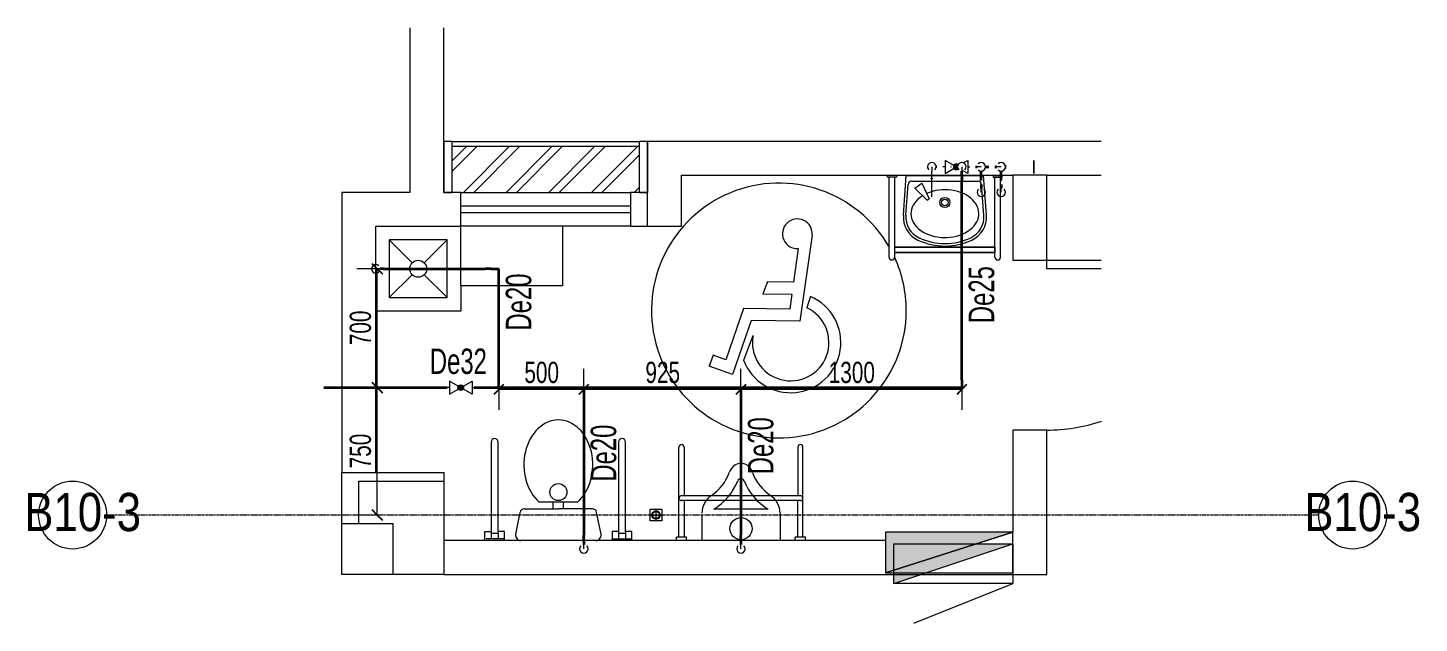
# Model space of a CAD drawing. Header units: millimetres. Extents: x 160489 to 365751, y -78341 to 15608.
# Drawn here: x 190788 to 198979, y -9337 to -5831 of the extents above; entities that cross this region are included whole.
import ezdxf

# ---------------------------------------------------------------- set-up
doc = ezdxf.new("R2010")
doc.units = ezdxf.units.MM
doc.linetypes.add('Hidden', pattern=[7.14375, 4.7625, -2.38125])
doc.linetypes.add('轴网线', pattern=[22.24, 12.7, -3.18, 3.18, -3.18])
for name, color, linetype, lineweight in [('A-____-____-DIMS', 7, 'Continuous', 5), ('A-____-____-DIMS-50', 7, 'Continuous', 5), ('A-DETL-GENF-OTLN', 7, 'Continuous', 5), ('A-GENM-____-OTLN', 7, 'Continuous', 5), ('A-GLAZ-CWMG-MCUT', 7, 'Continuous', 13), ('A-GLAZ-CWMG-OTLN', 7, 'Continuous', 5), ('A-WALL-____-MCUT', 7, 'Continuous', 13), ('E-FIRE-____-OTLN', 7, 'Continuous', 5), ('P-PIPE-____-IDEN', 7, 'Continuous', 5), ('P-PIPE-____-OTLN', 7, 'Continuous', 35), ('P-SANR-FIXT-OTLN', 7, 'Continuous', 5), ('Q-SPCQ-____-OTLN', 7, 'Continuous', 5), ('S-COLS-____-OTLN', 7, 'Continuous', 5), ('S-GRID-____-IDEN', 7, 'Continuous', 5), ('S-GRID-____-OTLN', 7, 'Continuous', 5)]:
    doc.layers.add(name, color=color, linetype=linetype, lineweight=lineweight)
doc.layers.add('A-DOOR-____-MCUT', color=7, linetype='Continuous', lineweight=13, true_color=0x00007f)
doc.layers.add('A-GLAZ-____-OTLN', color=7, linetype='Continuous', lineweight=13, true_color=0x00007f)
doc.styles.add('Arial', font='arial.ttf', dxfattribs={"width": 0.7, "height": 125})
doc.styles.add('TJ_FangSong', font='', dxfattribs={"width": 0.7, "height": 150})
doc.styles.add('TJ_FangSong_Narrow', font='', dxfattribs={"height": 225})
doc.styles.get('TJ_FangSong').set_extended_font_data('TJ_FangSong')
doc.styles.get('TJ_FangSong_Narrow').set_extended_font_data('TJ_FangSong_Narrow')
doc.dimstyles.new('对角线-1_2_250_近', dxfattribs={"dimscale": 304.8, "dimtxt": 127.532425, "dimasz": 0.19685, "dimexe": 0.393701, "dimexo": 0.164042, "dimgap": 0, "dimtad": 1, "dimdec": 0, "dimzin": 0, "dimdsep": 46, "dimtxsty": 'Arial', "dimblk1": 'OBLIQUE', "dimblk2": 'OBLIQUE', "dimsah": 1, "dimcen": 0.09, "dimazin": 0, "dimtfac": 1, "dimtdec": 4, "dimtix": 1, "dimtmove": 0, "dimatfit": 3, "dimfxl": 1, "dimtvp": 1, "dimtolj": 1, "dimtzin": 0, "dimarcsym": 2})

# ---------------------------------------------------------------- blocks, each defined once
blk = doc.blocks.new('TJ无障碍-标志 - 1500-874011-卫生间WC2 给水平面图')
at = {"layer": 'A-GENM-____-OTLN', "color": 211, "true_color": 0xff51ff}
for p, q in [((119.5, 347.7), (47.3, -158.8)), ((37.3, 268.7), (9.8, 70.2)), ((-144.1, 72.1), (-170.7, 2.1)), ((-170.7, 2.1), (0, 0)), ((9.8, 70.2), (-144.1, 72.1)), ((0, 0), (-12.8, -87.7)), ((96.2, -53.8), (87.4, -80.6)), ((109.3, -13.4), (96.2, -53.8)), ((-285.3, -84.4), (-389.9, -385.8)), ((-239.3, -155.3), (-349.5, -472.7)), ((-12.8, -87.7), (-285.3, -84.4)), ((47.3, -158.8), (-239.3, -155.3)), ((-258.2, -320.3), (-228.4, -243)), ((-284.1, -387.5), (-258.2, -320.3)), ((-463.8, -358.9), (-487, -422.8)), ((-389.9, -385.8), (-463.8, -358.9)), ((-349.5, -472.7), (-487, -422.8))]:
    blk.add_line(p, q, dxfattribs=at)
for centre, radius, start, end in [((-76.9, -96), 750, 29.83547, 360), ((32, 356.2), 87.6, 354.22611, 273.45716), ((-76.9, -96), 750, 360, 24.59093), ((-7.3, -284.7), 295.3, 200.38031, 66.73279), ((-7.3, -284.7), 225, 169.32254, 65.09989)]:
    blk.add_arc(centre, radius, start, end, dxfattribs=at)
blk = doc.blocks.new('无障碍放物台 2D-3D - 无障碍放物台 2D-3D-1356333-卫生间WC2 给水平面图')
at = {"layer": 'P-SANR-FIXT-OTLN', "color": 251, "true_color": 0x515151}
for p, q in [((0, -350), (0, 0)), ((600, 0), (600, -350)), ((600, -350), (0, -350))]:
    blk.add_line(p, q, dxfattribs=at)
blk = doc.blocks.new('TJ单扇平开门 - M1023-2001523-卫生间WC2 给水平面图')
at = {"layer": 'A-DOOR-____-MCUT', "color": 175, "lineweight": 5, "true_color": 0x5151a7}
for p, q in [((450, -100), (500, -100)), ((450, -421.2), (450, -100)), ((500, -100), (500, -421.2))]:
    blk.add_line(p, q, dxfattribs=at)
at = {"layer": 'A-DOOR-____-MCUT', "color": 173, "lineweight": 5, "true_color": 0x5151be}
blk.add_arc((500, -100), 1000, 180, 198.76295, dxfattribs=at)
blk = doc.blocks.new('无障碍洗脸盆 2D-3D - 无障碍洗脸盆 2D-3D-1619882-卫生间WC2 给水平面图')
at = {"layer": 'A-DETL-GENF-OTLN', "color": 251, "true_color": 0x515151}
for p, q in [((-338, -10), (-338, 0)), ((-285, 0), (-338, 0)), ((-285, 0), (-285, -10)), ((-226.8, 0), (227.8, 0)), ((245, -234), (227.8, 0)), ((285, 0), (285, -10)), ((285, 0), (338, 0)), ((338, -10), (338, 0)), ((-285, -10), (-338, -10)), ((-328, -481.5), (-328, -10)), ((-295, -481.5), (-295, -10)), ((-244, -234), (-226.8, 0)), ((-229.1, -235.1), (-215.7, -53.5)), ((-195.8, -35), (196.7, -35)), ((-176.1, -75.2), (-135.1, -46.5)), ((-176.1, -75.2), (-104.3, -147)), ((-135.1, -46.5), (-92.2, -138.5)), ((230, -235.1), (216.7, -53.5)), ((285, -10), (338, -10)), ((295, -481.5), (295, -10)), ((328, -481.5), (328, -10)), ((-104.3, -147), (-92.2, -138.5)), ((295, -422), (-295, -422)), ((-295, -422), (295, -422)), ((-295, -455), (-295, -422)), ((-295, -455), (295, -455)), ((295, -455), (-295, -455)), ((295, -422), (295, -455))]:
    blk.add_line(p, q, dxfattribs=at)
for radius in [30, 20]:
    blk.add_circle((0, -160), radius, dxfattribs=at)
for centre, radius, start, end in [((-195.8, -55), 20, 90, 175.79053), ((196.7, -55), 20, 4.20947, 90), ((-94.4, -245), 150, 175.79053, 244.83077), ((-94.4, -245), 135, 175.79053, 244.83077), ((95.4, -245), 135, 295.16923, 4.20947), ((95.4, -245), 150, 295.16923, 4.20947), ((0.5, -43), 373.2, 244.83077, 295.16923), ((0.5, -43), 358.2, 244.83077, 295.16923), ((-311.5, -481.5), 16.5, 180, 0), ((311.5, -481.5), 16.5, 180, 360)]:
    blk.add_arc(centre, radius, start, end, dxfattribs=at)
blk.add_ellipse((0.5, -225.6), major_axis=(200, 0), ratio=0.703058, start_param=2.29054, end_param=8.420753, dxfattribs=at)
blk = doc.blocks.new('挂墙式小便器安全抓杆 - 标准-1341416-卫生间WC2 给水平面图')
at = {"layer": 'Q-SPCQ-____-OTLN', "color": 251, "true_color": 0x515151}
for p, q in [((-380, 0), (-380, -20)), ((-320, 0), (-320, -20)), ((320, 0), (320, -20)), ((380, 0), (380, -20)), ((-380, -20), (-320, -20)), ((-365, -20), (-365, -550)), ((-335, -20), (-335, -235)), ((320, -20), (380, -20)), ((335, -235), (335, -20)), ((365, -20), (365, -550)), ((-350, -235), (350, -235)), ((350, -265), (-350, -265)), ((-335, -550), (-335, -265)), ((335, -550), (335, -265))]:
    blk.add_line(p, q, dxfattribs=at)
for centre, start, end in [((-350, -250), 90, 270), ((350, -250), 270, 90), ((-350, -550), 180, 0), ((350, -550), 180, 0)]:
    blk.add_arc(centre, 15, start, end, dxfattribs=at)
blk = doc.blocks.new('无障碍座便器配抓杆 1 - 标准-1342777-卫生间WC2 给水平面图')
at = {"layer": 'Q-SPCQ-____-OTLN', "color": 251, "true_color": 0x515151}
for p, q in [((-432.5, 0), (-432.5, -54)), ((317.5, 0), (317.5, -54)), ((432.5, 0), (432.5, -54)), ((-317.5, -10), (-432.5, -10)), ((-432.5, -54), (-395, -54)), ((-395, -54), (-395, -10)), ((-355, -44), (-395, -44)), ((-395, -54), (-395, -580)), ((-355, -54), (-355, -10)), ((-355, -580), (-355, -54)), ((-355, -54), (-317.5, -54)), ((-317.5, -54), (-317.5, 0)), ((317.5, -10), (425, -10)), ((317.5, -54), (355, -54)), ((355, -54), (355, -10)), ((395, -44), (355, -44)), ((355, -54), (355, -580)), ((395, -54), (395, -10)), ((395, -580), (395, -54)), ((432.5, -54), (395, -54))]:
    blk.add_line(p, q, dxfattribs=at)
for centre in [(-375, -580), (375, -580)]:
    blk.add_arc(centre, 20, 180, 360, dxfattribs=at)
blk = doc.blocks.new('地漏 2D - 地漏 2D-1345155-卫生间WC2 给水平面图')
at = {"layer": 'Q-SPCQ-____-OTLN', "color": 251, "true_color": 0x515151}
for p, q in [((-35, -35), (-35, 35)), ((-35, 35), (35, 35)), ((-35, 0), (35, 0)), ((0, 35), (0, -35)), ((35, 35), (35, -35)), ((35, -35), (-35, -35))]:
    blk.add_line(p, q, dxfattribs=at)
for radius in [25, 20]:
    blk.add_circle((0, 0), radius, dxfattribs=at)
blk = doc.blocks.new('TJ坐便器-冲洗水箱 - 标准-853893-卫生间WC2 给水平面图')
at = {"layer": 'A-DETL-GENF-OTLN', "color": 251, "true_color": 0x515151}
for p, q in [((-251.1, -56.8), (-225, -185.9)), ((251.1, -56.8), (225, -185.9)), ((-200.5, -206), (0, -206)), ((-30, -206), (-30, -246)), ((200.5, -206), (0, -206)), ((30, -206), (30, -246)), ((-112.2, -246), (112.2, -246))]:
    blk.add_line(p, q, dxfattribs=at)
blk.add_circle((0, -305), 50, dxfattribs=at)
for centre, radius, start, end in [((-221, -50.7), 30.7, 90, 191.41939), ((221, -50.7), 30.7, 348.58061, 90), ((-200.5, -181), 25, 191.41939, 270), ((200.5, -181), 25, 270, 348.58061)]:
    blk.add_arc(centre, radius, start, end, dxfattribs=at)
blk.add_ellipse((0, -466), major_axis=(0, 264), ratio=0.768939, start_param=0.585686, end_param=5.6975, dxfattribs=at)
blk = doc.blocks.new('TJ小便器-壁挂式 - 标准-869850-卫生间WC2 给水平面图')
at = {"layer": 'A-DETL-GENF-OTLN', "color": 251, "true_color": 0x515151}
for p, q in [((178710, -8665), (178390, -8665)), ((178320, -8696.8), (178320, -8850)), ((178780, -8688.8), (178780, -8850)), ((178780, -8850), (178320, -8850))]:
    blk.add_line(p, q, dxfattribs=at)
blk.add_circle((178550, -8780), 65, dxfattribs=at)
for centre, radius, start, end in [((178566.3, -8480), 90, 126.06567, 160.50602), ((178550, -8457.6), 62.3, 53.93433, 126.06567), ((178533.7, -8480), 90, 19.49398, 53.93433), ((178228.6, -8360.4), 268.3, 303.3897, 340.50602), ((178216.2, -8374.5), 338.5, 300.89349, 338.60828), ((178550, -8505.3), 20, 21.39172, 158.60828), ((178883.8, -8374.5), 338.5, 201.39172, 239.10651), ((178871.5, -8360.4), 268.3, 199.49398, 236.6103), ((178445, -8688.8), 125, 123.3897, 180), ((178655, -8688.8), 125, 360, 56.6103)]:
    blk.add_arc(centre, radius, start, end, dxfattribs=at)
blk = doc.blocks.new('拖布池2 2D - 拖布池2 2D-1619404-卫生间WC2 给水平面图')
at = {"layer": 'P-SANR-FIXT-OTLN', "color": 251, "true_color": 0x515151}
for p, q in [((-170, 170), (-35.4, 35.4)), ((-170, 170), (-170, -170)), ((170, 170), (-170, 170)), ((170, 170), (35.4, 35.4)), ((170, -170), (170, 170)), ((-35.4, -35.4), (-170, -170)), ((35.4, -35.4), (170, -170)), ((250, -100), (250, -250)), ((-170, -170), (170, -170)), ((250, -250), (-250, -250))]:
    blk.add_line(p, q, dxfattribs=at)
blk.add_circle((0, 0), 50, dxfattribs=at)
blk = doc.blocks.new('消火栓明装 - 消火栓明装-1641868-卫生间WC2 给水平面图')
at = {"layer": 'A-DETL-GENF-OTLN', "true_color": 0x888888}
blk.add_hatch(color=252, dxfattribs=at).paths.add_polyline_path([(-375, -240), (-325, -224), (-325, -70), (156.25, -70), (375, 0), (-375, 0)], flags=0)
at = {"layer": 'A-DETL-GENF-OTLN', "color": 251, "true_color": 0x515151}
for p, q in [((375, 0), (-375, -240)), ((-375, -240), (375, 0)), ((375, 0), (-375, 0)), ((-375, 0), (-375, -240)), ((375, -240), (375, 0)), ((-375, -240), (375, -240))]:
    blk.add_line(p, q, dxfattribs=at)
blk = doc.blocks.new('矩形竖梃 - 50_300mm 长方形-1955036-卫生间WC2 给水平面图')
at = {"layer": 'A-GLAZ-CWMG-OTLN', "true_color": 0x8b8b8b}
h = blk.add_hatch(dxfattribs=at)
h.set_pattern_fill('FP_2', color=252, style=0, pattern_type=2)
h.set_pattern_definition([(45, (0, 0), (-125.72359, 125.72359), []), (45, (0, 190.5), (-125.72359, 125.72359), [])])
h.paths.add_polyline_path([(177900, -6800), (177950, -6800), (177950, -6530), (176850, -6530), (176850, -6800), (177238.8, -6800)], flags=0)
blk = doc.blocks.new('矩形竖梃 - 50_300mm 长方形-V34-卫生间WC2 给水平面图')
at = {"layer": 'A-GLAZ-CWMG-MCUT', "color": 251, "lineweight": 5, "true_color": 0x515151}
for p, q in [((-50, 0), (0, 0)), ((-50, -300), (-50, 0)), ((0, 0), (0, -300)), ((0, -300), (-50, -300))]:
    blk.add_line(p, q, dxfattribs=at)
blk = doc.blocks.new('矩形竖梃 - 50_300mm 长方形-V35-卫生间WC2 给水平面图')
at = {"layer": 'A-GLAZ-CWMG-MCUT', "color": 251, "lineweight": 5, "true_color": 0x515151}
for p, q in [((0, 0), (-50, 0)), ((-50, 0), (-50, -300)), ((0, -300), (0, 0)), ((-50, -300), (0, -300))]:
    blk.add_line(p, q, dxfattribs=at)
blk = doc.blocks.new('矩形竖梃 - 30mm 正方形-1917557-卫生间WC2 给水平面图')
at = {"layer": 'A-GLAZ-CWMG-OTLN', "color": 251, "true_color": 0x515151}
for p, q in [((176850, -6500), (177950, -6500)), ((177950, -6530), (176850, -6530))]:
    blk.add_line(p, q, dxfattribs=at)
blk = doc.blocks.new('左右推拉窗 - C1015-1399711-卫生间WC2 给水平面图')
at = {"layer": 'A-GLAZ-____-OTLN', "color": 251, "lineweight": 5, "true_color": 0x515151}
for p, q in [((-490.5, -166.9), (-490.5, 33.1)), ((-490.5, 33.1), (509.5, 33.1)), ((509.5, 33.1), (509.5, -166.9)), ((-490.5, -46.9), (509.5, -46.9)), ((509.5, -86.9), (-490.5, -86.9)), ((509.5, -166.9), (-490.5, -166.9))]:
    blk.add_line(p, q, dxfattribs=at)
blk = doc.blocks.new('轴网 - R4_0-512320-卫生间WC2 给水平面图')
at = {"layer": 'S-GRID-____-IDEN', "color": 251, "true_color": 0x515151}
blk.add_circle((0, 0), 4, dxfattribs=at)
blk = doc.blocks.new('YXQH_AR_B9-20_rvt-3-卫生间WC2 给水平面图')
at = {"layer": 'A-WALL-____-MCUT', "color": 251, "lineweight": 5, "true_color": 0x515151}
for p, q in [((176600, -5831.4), (176600, -6800)), ((176800, -6800), (176800, -5831.4)), ((178200, -6499.9), (178000, -6499.9)), ((178000, -6499.9), (178000, -6800)), ((180671.2, -6499.9), (178200, -6499.9)), ((178200, -7000), (178200, -6699.9)), ((178200, -6699.9), (180150, -6699.9)), ((180150, -6699.9), (180150, -7200)), ((180350, -6699.9), (180150, -6699.9)), ((180350, -7200), (180350, -6699.9)), ((180350, -6699.9), (180671.2, -6699.9)), ((176600, -6800), (176200, -6800)), ((176200, -6800), (176200, -7000)), ((176900, -6800), (176800, -6800)), ((178000, -6800), (177900, -6800)), ((178000, -7000), (178000, -6800)), ((176200, -7000), (176200, -8450)), ((176400, -7000), (176800, -7000)), ((176400, -8450), (176400, -7000)), ((176800, -7000), (176900, -7000)), ((177900, -7000), (178000, -7000)), ((178000, -7000), (178200, -7000)), ((180150, -7200), (180350, -7200)), ((180150, -8200), (180150, -8800)), ((180350, -8200), (180150, -8200)), ((180350, -8850), (180350, -8200)), ((179400, -8850), (176800, -8850)), ((180350, -9050), (180350, -8850)), ((176800, -9050), (180350, -9050))]:
    blk.add_line(p, q, dxfattribs=at)
at = {"layer": 'S-GRID-____-OTLN', "color": 173, "linetype": '轴网线', "true_color": 0x5151ff}
blk.add_line((181951.1, -8700), (174815.7, -8700), dxfattribs=at)
at = {"color": 251, "lineweight": 5, "true_color": 0x515151, "extrusion": (0, 0, -1)}
blk.add_blockref('矩形竖梃 - 50_300mm 长方形-V34-卫生间WC2 给水平面图', (-176800, -6500), dxfattribs=at)
at = {"color": 251, "lineweight": 5, "true_color": 0x515151}
for name, p in [('矩形竖梃 - 30mm 正方形-1917557-卫生间WC2 给水平面图', (0, 0)), ('矩形竖梃 - 50_300mm 长方形-1955036-卫生间WC2 给水平面图', (0, 0)), ('矩形竖梃 - 50_300mm 长方形-V35-卫生间WC2 给水平面图', (178000, -6500)), ('无障碍洗脸盆 2D-3D - 无障碍洗脸盆 2D-3D-1619882-卫生间WC2 给水平面图', (179750, -6700)), ('TJ无障碍-标志 - 1500-874011-卫生间WC2 给水平面图', (178850, -7400)), ('无障碍放物台 2D-3D - 无障碍放物台 2D-3D-1356333-卫生间WC2 给水平面图', (176900, -7000)), ('拖布池2 2D - 拖布池2 2D-1619404-卫生间WC2 给水平面图', (176650, -7250)), ('TJ小便器-壁挂式 - 标准-869850-卫生间WC2 给水平面图', (0, 0)), ('消火栓明装 - 消火栓明装-1641868-卫生间WC2 给水平面图', (179775, -8800))]:
    blk.add_blockref(name, p, dxfattribs=at)
for name, p, rotation in [('左右推拉窗 - C1015-1399711-卫生间WC2 给水平面图', (177409.5, -6966.9), 180), ('TJ单扇平开门 - M1023-2001523-卫生间WC2 给水平面图', (180250, -7700), 90), ('TJ坐便器-冲洗水箱 - 标准-853893-卫生间WC2 给水平面图', (177475, -8870), 180), ('无障碍座便器配抓杆 1 - 标准-1342777-卫生间WC2 给水平面图', (177475, -8850), 180), ('挂墙式小便器安全抓杆 - 标准-1341416-卫生间WC2 给水平面图', (178550, -8850), 180), ('地漏 2D - 地漏 2D-1345155-卫生间WC2 给水平面图', (178050, -8700), 89.99999999999972)]:
    blk.add_blockref(name, p, dxfattribs=dict(at, rotation=rotation))
at = {"color": 173, "lineweight": 5, "true_color": 0x5151ff, "xscale": 49.99999999999998, "yscale": 49.99999999999998, "zscale": 49.99999999999998, "rotation": 89.99999999999984}
for p in [(174615.7, -8700), (182151.1, -8700)]:
    blk.add_blockref('轴网 - R4_0-512320-卫生间WC2 给水平面图', p, dxfattribs=at)
at = {"layer": 'S-GRID-____-IDEN', "color": 251, "true_color": 0x515151, "char_height": 225, "width": 685.443, "attachment_point": 1, "style": 'TJ_FangSong_Narrow'}
for insert in [(174330.8, -8569.7), (181866.2, -8569.7)]:
    blk.add_mtext('B10-3', dxfattribs=dict(at, insert=insert))
blk = doc.blocks.new('YXQH_ST_B9-20_rvt-3-卫生间WC2 给水平面图')
at = {"layer": 'S-COLS-____-OTLN', "color": 251, "lineweight": 18, "true_color": 0x515151}
for p, q in [((176200, -8750), (176200, -8450)), ((176200, -8450), (176500, -8450)), ((176300, -8750), (176300, -8500)), ((176300, -8500), (176500, -8500)), ((176500, -8450), (176800, -8450)), ((176500, -8500), (176800, -8500)), ((176800, -8450), (176800, -8500)), ((176800, -8500), (176800, -8550)), ((176800, -8550), (176800, -8850)), ((176200, -8750), (176500, -8750)), ((176200, -9050), (176200, -8750)), ((176500, -8750), (176500, -9050)), ((176800, -8850), (176800, -9050)), ((176500, -9050), (176200, -9050)), ((176800, -9050), (176500, -9050))]:
    blk.add_line(p, q, dxfattribs=at)
blk = doc.blocks.new('F_H_带灭火器组合式消火栓箱_240左接_ - P-H-消火栓 3具灭火器-1638961-卫生间WC2 给水平面图')
at = {"layer": 'E-FIRE-____-OTLN', "linetype": 'Hidden', "true_color": 0xff0000}
blk.add_hatch(color=1, dxfattribs=at).paths.add_polyline_path([(-350, -233.3), (350, 0), (-350, 0)], flags=0)
at = {"layer": 'E-FIRE-____-OTLN', "color": 1, "true_color": 0xff0000}
for p, q in [((-350, -233.3), (350, 0)), ((-350, -233.3), (-350, 0)), ((-350, 0), (350, 0)), ((350, 0), (350, -233.3)), ((350, -233.3), (-350, -233.3)), ((-233.3, -466.7), (350, -233.3))]:
    blk.add_line(p, q, dxfattribs=at)
blk = doc.blocks.new('DIMBLOCK14-卫生间WC2 给水平面图')
at = {"layer": 'A-____-____-DIMS-50', "transparency": 16777216}
for p, q in [((194986.1, -8060), (194986.1, -7840)), ((196286.1, -7920), (196286.1, -8080)), ((196286.1, -7960), (196286.1, -7920)), ((196286.1, -7960), (194986.1, -7960)), ((194986.1, -7960), (194986.1, -8060))]:
    blk.add_line(p, q, dxfattribs=at)
at = {"layer": 'A-____-____-DIMS-50', "lineweight": 25, "transparency": 16777216}
for p, q in [((194986.1, -7960), (195016.1, -7930)), ((196286.1, -7960), (196316.1, -7930)), ((194986.1, -7960), (194956.1, -7990)), ((196286.1, -7960), (196256.1, -7990))]:
    blk.add_line(p, q, dxfattribs=at)
at = {"layer": 'A-____-____-DIMS-50', "color": 0, "transparency": 16777216, "insert": (195502.7, -7797.7), "char_height": 125, "width": 320.204, "attachment_point": 1, "line_spacing_factor": 0.941778, "style": 'Arial'}
blk.add_mtext('1300', dxfattribs=at)
blk = doc.blocks.new('_Oblique')
at = {"color": 0, "linetype": 'ByBlock', "lineweight": -2}
blk.add_line((-0.5, -0.5), (0.5, 0.5), dxfattribs=at)
blk = doc.blocks.new('DIMBLOCK15-卫生间WC2 给水平面图')
at = {"layer": 'A-____-____-DIMS-50', "transparency": 16777216}
for p, q in [((194061.1, -8060), (194061.1, -7840)), ((194986.1, -8060), (194986.1, -7840)), ((194986.1, -7960), (194061.1, -7960)), ((194061.1, -7960), (194061.1, -8060)), ((194986.1, -7960), (194986.1, -8060))]:
    blk.add_line(p, q, dxfattribs=at)
at = {"layer": 'A-____-____-DIMS-50', "lineweight": 25, "transparency": 16777216}
for p, q in [((194061.1, -7960), (194091.1, -7930)), ((194986.1, -7960), (195016.1, -7930)), ((194061.1, -7960), (194031.1, -7990)), ((194986.1, -7960), (194956.1, -7990))]:
    blk.add_line(p, q, dxfattribs=at)
at = {"layer": 'A-____-____-DIMS-50', "color": 0, "transparency": 16777216, "insert": (194423.5, -7797.7), "char_height": 125, "width": 240.153, "attachment_point": 1, "line_spacing_factor": 0.941778, "style": 'Arial'}
blk.add_mtext('925', dxfattribs=at)
blk = doc.blocks.new('DIMBLOCK16-卫生间WC2 给水平面图')
at = {"layer": 'A-____-____-DIMS-50', "transparency": 16777216}
for p, q in [((193561.1, -7840), (193561.1, -8080)), ((193561.1, -7960), (193561.1, -7840)), ((194061.1, -8060), (194061.1, -7840)), ((194061.1, -7960), (193561.1, -7960)), ((194061.1, -7960), (194061.1, -8060))]:
    blk.add_line(p, q, dxfattribs=at)
at = {"layer": 'A-____-____-DIMS-50', "lineweight": 25, "transparency": 16777216}
for p, q in [((193561.1, -7960), (193591.1, -7930)), ((194061.1, -7960), (194091.1, -7930)), ((193561.1, -7960), (193531.1, -7990)), ((194061.1, -7960), (194031.1, -7990))]:
    blk.add_line(p, q, dxfattribs=at)
at = {"layer": 'A-____-____-DIMS-50', "color": 0, "transparency": 16777216, "insert": (193711, -7797.7), "char_height": 125, "width": 240.153, "attachment_point": 1, "line_spacing_factor": 0.941778, "style": 'Arial'}
blk.add_mtext('500', dxfattribs=at)
blk = doc.blocks.new('DIMBLOCK17-卫生间WC2 给水平面图')
at = {"layer": 'A-____-____-DIMS-50', "lineweight": 25, "transparency": 16777216}
for p, q in [((192845.2, -7950), (192815.2, -7920)), ((192845.2, -7950), (192875.2, -7980)), ((192845.2, -8700), (192815.2, -8670)), ((192845.2, -8700), (192875.2, -8730))]:
    blk.add_line(p, q, dxfattribs=at)
at = {"layer": 'A-____-____-DIMS-50', "transparency": 16777216}
for p, q in [((192852.7, -7950), (192725.2, -7950)), ((192845.2, -8700), (192845.2, -7950)), ((192845.2, -7950), (192852.7, -7950)), ((192852.7, -8700), (192725.2, -8700)), ((192845.2, -8700), (192852.7, -8700))]:
    blk.add_line(p, q, dxfattribs=at)
at = {"layer": 'A-____-____-DIMS-50', "color": 0, "transparency": 16777216, "insert": (192682.9, -8425.1), "char_height": 125, "width": 240.153, "attachment_point": 1, "rotation": 90, "line_spacing_factor": 0.941778, "style": 'Arial'}
blk.add_mtext('750', dxfattribs=at)
blk = doc.blocks.new('DIMBLOCK18-卫生间WC2 给水平面图')
at = {"layer": 'A-____-____-DIMS-50', "transparency": 16777216}
for p, q in [((192867.1, -7250), (192725.2, -7250)), ((192845.2, -7950), (192845.2, -7250)), ((192845.2, -7250), (192867.1, -7250)), ((192852.7, -7950), (192725.2, -7950)), ((192845.2, -7950), (192852.7, -7950))]:
    blk.add_line(p, q, dxfattribs=at)
at = {"layer": 'A-____-____-DIMS-50', "lineweight": 25, "transparency": 16777216}
for p, q in [((192845.2, -7250), (192815.2, -7220)), ((192845.2, -7250), (192875.2, -7280)), ((192845.2, -7950), (192815.2, -7920)), ((192845.2, -7950), (192875.2, -7980))]:
    blk.add_line(p, q, dxfattribs=at)
at = {"layer": 'A-____-____-DIMS-50', "color": 0, "transparency": 16777216, "insert": (192682.9, -7700.1), "char_height": 125, "width": 240.153, "attachment_point": 1, "rotation": 90, "line_spacing_factor": 0.941778, "style": 'Arial'}
blk.add_mtext('700', dxfattribs=at)

msp = doc.modelspace()

# ---------------------------------------------------------------- linework, layer by layer
at = {"layer": 'P-PIPE-____-OTLN', "color": 230, "lineweight": 5, "true_color": 0xff0080}
for p, q in [((196187.4, -6611.6), (196187.4, -6688.4)), ((196261.7, -6654.4), (196187.4, -6611.6)), ((196248.7, -6634.2), (196248.7, -6665.8)), ((196249, -6634.1), (196249, -6665.9)), ((196249.3, -6634), (196249.3, -6666)), ((196249.7, -6633.9), (196249.7, -6666.1)), ((196250, -6633.9), (196250, -6666.1)), ((196250.3, -6633.8), (196250.3, -6666.2)), ((196250.6, -6633.7), (196250.6, -6666.3)), ((196251, -6633.6), (196251, -6666.4)), ((196251.3, -6633.6), (196251.3, -6666.4)), ((196251.6, -6633.5), (196251.6, -6666.5)), ((196252, -6633.5), (196252, -6666.5)), ((196252.3, -6633.4), (196252.3, -6666.6)), ((196252.6, -6633.4), (196252.6, -6666.6)), ((196253, -6633.4), (196253, -6666.6)), ((196253.3, -6633.4), (196253.3, -6666.6)), ((196253.6, -6633.3), (196253.6, -6666.7)), ((196253.9, -6633.3), (196253.9, -6666.7)), ((196254.3, -6633.3), (196254.3, -6666.7)), ((196254.6, -6633.3), (196254.6, -6666.7)), ((196254.9, -6633.4), (196254.9, -6666.6)), ((196255.3, -6633.4), (196255.3, -6666.6)), ((196255.6, -6633.4), (196255.6, -6666.6)), ((196255.9, -6633.4), (196255.9, -6666.6)), ((196256.3, -6633.5), (196256.3, -6666.5)), ((196256.6, -6633.5), (196256.6, -6666.5)), ((196256.9, -6633.6), (196256.9, -6666.4)), ((196257.2, -6633.6), (196257.2, -6666.4)), ((196257.6, -6633.7), (196257.6, -6666.3)), ((196257.9, -6633.8), (196257.9, -6666.2)), ((196258.2, -6633.9), (196258.2, -6666.1)), ((196258.6, -6633.9), (196258.6, -6666.1)), ((196258.9, -6634), (196258.9, -6666)), ((196259.2, -6634.1), (196259.2, -6665.9)), ((196259.6, -6634.2), (196259.6, -6665.8)), ((196294.6, -6626.7), (196320.8, -6611.6)), ((196320.8, -6611.6), (196320.8, -6688.4)), ((196109.4, -6650), (196109.4, -6675)), ((196109.4, -6705.5), (196109.4, -6675)), ((196109.4, -6747), (196109.4, -6705.5)), ((196187.4, -6650), (196174.1, -6650)), ((196187.4, -6688.4), (196261.7, -6645.6)), ((196237.8, -6646.7), (196237.8, -6653.3)), ((196238.1, -6645.3), (196238.1, -6654.7)), ((196238.4, -6644.3), (196238.4, -6655.7)), ((196238.8, -6643.5), (196238.8, -6656.5)), ((196239.1, -6642.8), (196239.1, -6657.2)), ((196239.4, -6642.1), (196239.4, -6657.9)), ((196239.8, -6641.5), (196239.8, -6658.5)), ((196240.1, -6641), (196240.1, -6659)), ((196240.4, -6640.5), (196240.4, -6659.5)), ((196240.7, -6640), (196240.7, -6660)), ((196241.1, -6639.6), (196241.1, -6660.4)), ((196241.4, -6639.2), (196241.4, -6660.8)), ((196241.7, -6638.8), (196241.7, -6661.2)), ((196242.1, -6638.5), (196242.1, -6661.5)), ((196242.4, -6638.1), (196242.4, -6661.9)), ((196242.7, -6637.8), (196242.7, -6662.2)), ((196243.1, -6637.5), (196243.1, -6662.5)), ((196243.4, -6637.2), (196243.4, -6662.8)), ((196243.7, -6637), (196243.7, -6663)), ((196244, -6636.7), (196244, -6663.3)), ((196244.4, -6636.5), (196244.4, -6663.5)), ((196244.7, -6636.2), (196244.7, -6663.8)), ((196245, -6636), (196245, -6664)), ((196245.4, -6635.8), (196245.4, -6664.2)), ((196245.7, -6635.6), (196245.7, -6664.4)), ((196246, -6635.4), (196246, -6664.6)), ((196246.4, -6635.2), (196246.4, -6664.8)), ((196246.7, -6635.1), (196246.7, -6664.9)), ((196247, -6634.9), (196247, -6665.1)), ((196247.3, -6634.8), (196247.3, -6665.2)), ((196247.7, -6634.6), (196247.7, -6665.4)), ((196248, -6634.5), (196248, -6665.5)), ((196248.3, -6634.4), (196248.3, -6665.6)), ((196259.9, -6634.4), (196259.9, -6665.6)), ((196260.2, -6634.5), (196260.2, -6665.5)), ((196260.5, -6634.6), (196260.5, -6665.4)), ((196260.9, -6634.8), (196260.9, -6665.2)), ((196261.2, -6634.9), (196261.2, -6649.2)), ((196261.2, -6650.8), (196261.2, -6665.1)), ((196261.5, -6635.1), (196261.5, -6646.7)), ((196261.5, -6653.3), (196261.5, -6664.9)), ((196261.9, -6635.2), (196261.9, -6644.2)), ((196261.9, -6655.8), (196261.9, -6664.8)), ((196262.2, -6635.4), (196262.2, -6642.9)), ((196262.2, -6657.1), (196262.2, -6664.6)), ((196262.5, -6635.6), (196262.5, -6642.1)), ((196262.5, -6657.9), (196262.5, -6664.4)), ((196262.9, -6635.8), (196262.9, -6641.3)), ((196262.9, -6658.7), (196262.9, -6664.2)), ((196263.2, -6636), (196263.2, -6640.5)), ((196263.2, -6659.5), (196263.2, -6664)), ((196263.5, -6636.2), (196263.5, -6639.7)), ((196263.5, -6660.3), (196263.5, -6663.8)), ((196263.8, -6636.5), (196263.8, -6638.9)), ((196263.8, -6661.1), (196263.8, -6663.5)), ((196264.2, -6636.7), (196264.2, -6638.2)), ((196264.2, -6661.8), (196264.2, -6663.3)), ((196320.8, -6688.4), (196294.6, -6673.3)), ((196320.8, -6650), (196334.1, -6650)), ((196400.8, -6650), (196375.8, -6650)), ((196109.4, -6788.5), (196109.4, -6747)), ((196109.4, -6827), (196109.4, -6788.5)), ((196400.8, -6799.8), (196400.8, -6774.8))]:
    msp.add_line(p, q, dxfattribs=at)
at = {"layer": 'P-PIPE-____-OTLN', "color": 136, "lineweight": 5, "true_color": 0x008080}
for p, q in [((196518, -6625), (196518, -6624.2)), ((196518, -6624.2), (196518, -6625)), ((196710, -6688.4), (196710, -6611.6)), ((196710, -6611.6), (196710, -6688.4)), ((196710, -6688.4), (196710, -6611.6)), ((196710, -6611.6), (196710, -6688.4)), ((196710, -6666.7), (196710, -6633.3)), ((196710, -6666.7), (196710, -6633.3)), ((196710, -6666.7), (196710, -6633.3)), ((196710, -6666.7), (196710, -6633.3)), ((196710, -6666.6), (196710, -6633.4)), ((196710, -6666.6), (196710, -6633.4)), ((196710, -6666.6), (196710, -6633.4)), ((196710, -6666.6), (196710, -6633.4)), ((196710, -6666.6), (196710, -6633.4)), ((196710, -6666.6), (196710, -6633.4)), ((196710, -6666.6), (196710, -6633.4)), ((196710, -6666.6), (196710, -6633.4)), ((196710, -6666.5), (196710, -6633.5)), ((196710, -6666.5), (196710, -6633.5)), ((196710, -6666.5), (196710, -6633.5)), ((196710, -6666.5), (196710, -6633.5)), ((196710, -6666.4), (196710, -6633.6)), ((196710, -6666.4), (196710, -6633.6)), ((196710, -6666.4), (196710, -6633.6)), ((196710, -6666.4), (196710, -6633.6)), ((196710, -6666.3), (196710, -6633.7)), ((196710, -6666.3), (196710, -6633.7)), ((196710, -6666.2), (196710, -6633.8)), ((196710, -6666.2), (196710, -6633.8)), ((196710, -6666.1), (196710, -6633.9)), ((196710, -6666.1), (196710, -6633.9)), ((196710, -6666.1), (196710, -6633.9)), ((196710, -6666.1), (196710, -6633.9)), ((196710, -6666), (196710, -6634)), ((196710, -6666), (196710, -6634)), ((196710, -6665.9), (196710, -6634.1)), ((196710, -6665.9), (196710, -6634.1)), ((196710, -6665.8), (196710, -6634.2)), ((196710, -6665.8), (196710, -6634.2)), ((196286.1, -6650), (196286.1, -6675)), ((196286.1, -6705.5), (196286.1, -6675)), ((196286.1, -6747), (196286.1, -6705.5)), ((196518, -6650), (196493, -6650)), ((196543.8, -6641), (196543.8, -6659)), ((196543.8, -6641), (196543.8, -6659)), ((196710, -6665.6), (196710, -6634.4)), ((196710, -6665.6), (196710, -6634.4)), ((196710, -6665.5), (196710, -6634.5)), ((196710, -6665.5), (196710, -6634.5)), ((196710, -6665.4), (196710, -6634.6)), ((196710, -6665.4), (196710, -6634.6)), ((196710, -6665.2), (196710, -6634.8)), ((196710, -6665.2), (196710, -6634.8)), ((196710, -6665.1), (196710, -6634.9)), ((196710, -6665.1), (196710, -6634.9)), ((196710, -6664.9), (196710, -6635.1)), ((196710, -6664.9), (196710, -6635.1)), ((196710, -6664.8), (196710, -6635.2)), ((196710, -6664.8), (196710, -6635.2)), ((196710, -6664.6), (196710, -6635.4)), ((196710, -6664.6), (196710, -6635.4)), ((196710, -6664.4), (196710, -6635.6)), ((196710, -6664.4), (196710, -6635.6)), ((196710, -6664.2), (196710, -6635.8)), ((196710, -6664.2), (196710, -6635.8)), ((196710, -6664), (196710, -6636)), ((196710, -6664), (196710, -6636)), ((196710, -6663.8), (196710, -6636.2)), ((196710, -6663.8), (196710, -6636.2)), ((196710, -6663.5), (196710, -6636.5)), ((196710, -6663.5), (196710, -6636.5)), ((196710, -6663.3), (196710, -6636.7)), ((196710, -6663.3), (196710, -6636.7)), ((196710, -6663), (196710, -6637)), ((196710, -6663), (196710, -6637)), ((196710, -6662.8), (196710, -6637.2)), ((196710, -6662.8), (196710, -6637.2)), ((196710, -6662.5), (196710, -6637.5)), ((196710, -6662.5), (196710, -6637.5)), ((196710, -6662.2), (196710, -6637.8)), ((196710, -6662.2), (196710, -6637.8)), ((196710, -6661.9), (196710, -6638.1)), ((196710, -6661.9), (196710, -6638.1)), ((196710, -6661.5), (196710, -6638.5)), ((196710, -6661.5), (196710, -6638.5)), ((196710, -6661.2), (196710, -6638.8)), ((196710, -6661.2), (196710, -6638.8)), ((196710, -6660.8), (196710, -6639.2)), ((196710, -6660.8), (196710, -6639.2)), ((196710, -6660.4), (196710, -6639.6)), ((196710, -6660.4), (196710, -6639.6)), ((196710, -6660), (196710, -6640)), ((196710, -6660), (196710, -6640)), ((196710, -6659.5), (196710, -6640.5)), ((196710, -6659.5), (196710, -6640.5)), ((196710, -6659), (196710, -6641)), ((196710, -6659), (196710, -6641)), ((196710, -6658.5), (196710, -6641.5)), ((196710, -6658.5), (196710, -6641.5)), ((196710, -6657.9), (196710, -6642.1)), ((196710, -6657.9), (196710, -6642.1)), ((196710, -6657.2), (196710, -6642.8)), ((196710, -6657.2), (196710, -6642.8)), ((196710, -6656.5), (196710, -6643.5)), ((196710, -6656.5), (196710, -6643.5)), ((196710, -6655.7), (196710, -6644.3)), ((196710, -6655.7), (196710, -6644.3)), ((196710, -6654.7), (196710, -6645.3)), ((196710, -6654.7), (196710, -6645.3)), ((196710, -6653.3), (196710, -6646.7)), ((196710, -6653.3), (196710, -6646.7)), ((196286.1, -6788.5), (196286.1, -6747)), ((196286.1, -6827), (196286.1, -6788.5)), ((196518, -6799.8), (196518, -6774.8)), ((192837.1, -7250), (192862.1, -7250)), ((193269.4, -7911.6), (193269.4, -7988.4)), ((193269.4, -7988.4), (193402.8, -7911.6)), ((193402.8, -7988.4), (193269.4, -7911.6)), ((193320.4, -7944.3), (193320.4, -7955.7)), ((193320.7, -7943.5), (193320.7, -7956.5)), ((193321.1, -7942.8), (193321.1, -7957.2)), ((193321.4, -7942.1), (193321.4, -7957.9)), ((193321.7, -7941.5), (193321.7, -7958.5)), ((193322.1, -7941), (193322.1, -7959)), ((193322.4, -7940.5), (193322.4, -7959.5)), ((193322.7, -7940), (193322.7, -7960)), ((193323.1, -7939.6), (193323.1, -7960.4)), ((193323.4, -7939.2), (193323.4, -7960.8)), ((193323.7, -7938.8), (193323.7, -7961.2)), ((193324, -7938.5), (193324, -7961.5)), ((193324.4, -7938.1), (193324.4, -7961.9)), ((193324.7, -7937.8), (193324.7, -7962.2)), ((193325, -7937.5), (193325, -7962.5)), ((193325.4, -7937.2), (193325.4, -7962.8)), ((193325.7, -7937), (193325.7, -7963)), ((193326, -7936.7), (193326, -7963.3)), ((193326.4, -7936.5), (193326.4, -7963.5)), ((193326.7, -7936.2), (193326.7, -7963.8)), ((193327, -7936), (193327, -7964)), ((193327.3, -7935.8), (193327.3, -7964.2)), ((193327.7, -7935.6), (193327.7, -7964.4)), ((193328, -7935.4), (193328, -7964.6)), ((193328.3, -7935.2), (193328.3, -7964.8)), ((193328.7, -7935.1), (193328.7, -7964.9)), ((193329, -7934.9), (193329, -7965.1)), ((193329.3, -7934.8), (193329.3, -7965.2)), ((193329.7, -7934.6), (193329.7, -7965.4)), ((193330, -7934.5), (193330, -7965.5)), ((193330.3, -7934.4), (193330.3, -7965.6)), ((193330.6, -7934.2), (193330.6, -7965.8)), ((193331, -7934.1), (193331, -7965.9)), ((193331.3, -7934), (193331.3, -7966)), ((193331.6, -7933.9), (193331.6, -7966.1)), ((193332, -7933.9), (193332, -7966.1)), ((193332.3, -7933.8), (193332.3, -7966.2)), ((193332.6, -7933.7), (193332.6, -7966.3)), ((193333, -7933.6), (193333, -7966.4)), ((193333.3, -7933.6), (193333.3, -7966.4)), ((193333.6, -7933.5), (193333.6, -7966.5)), ((193333.9, -7933.5), (193333.9, -7966.5)), ((193334.3, -7933.4), (193334.3, -7966.6)), ((193334.6, -7933.4), (193334.6, -7966.6)), ((193334.9, -7933.4), (193334.9, -7966.6)), ((193335.3, -7933.4), (193335.3, -7966.6)), ((193335.6, -7933.3), (193335.6, -7966.7)), ((193335.9, -7933.3), (193335.9, -7966.7)), ((193336.3, -7933.3), (193336.3, -7966.7)), ((193336.6, -7933.3), (193336.6, -7966.7)), ((193336.9, -7933.4), (193336.9, -7966.6)), ((193337.2, -7933.4), (193337.2, -7966.6)), ((193337.6, -7933.4), (193337.6, -7966.6)), ((193337.9, -7933.4), (193337.9, -7966.6)), ((193338.2, -7933.5), (193338.2, -7966.5)), ((193338.6, -7933.5), (193338.6, -7966.5)), ((193338.9, -7933.6), (193338.9, -7966.4)), ((193339.2, -7933.6), (193339.2, -7966.4)), ((193339.6, -7933.7), (193339.6, -7966.3)), ((193339.9, -7933.8), (193339.9, -7966.2)), ((193340.2, -7933.9), (193340.2, -7966.1)), ((193340.5, -7933.9), (193340.5, -7966.1)), ((193340.9, -7934), (193340.9, -7966)), ((193341.2, -7934.1), (193341.2, -7965.9)), ((193341.5, -7934.2), (193341.5, -7965.8)), ((193341.9, -7934.4), (193341.9, -7965.6)), ((193342.2, -7934.5), (193342.2, -7965.5)), ((193342.5, -7934.6), (193342.5, -7965.4)), ((193342.9, -7934.8), (193342.9, -7965.2)), ((193343.2, -7934.9), (193343.2, -7965.1)), ((193343.5, -7935.1), (193343.5, -7964.9)), ((193343.8, -7935.2), (193343.8, -7964.8)), ((193344.2, -7935.4), (193344.2, -7964.6)), ((193344.5, -7935.6), (193344.5, -7964.4)), ((193344.8, -7935.8), (193344.8, -7964.2)), ((193345.2, -7936), (193345.2, -7964)), ((193345.5, -7936.2), (193345.5, -7963.8)), ((193345.8, -7936.5), (193345.8, -7963.5)), ((193346.2, -7936.7), (193346.2, -7963.3)), ((193346.5, -7937), (193346.5, -7963)), ((193346.8, -7937.2), (193346.8, -7962.8)), ((193347.1, -7937.5), (193347.1, -7962.5)), ((193347.5, -7937.8), (193347.5, -7962.2)), ((193347.8, -7938.1), (193347.8, -7961.9)), ((193348.1, -7938.5), (193348.1, -7961.5)), ((193348.5, -7938.8), (193348.5, -7961.2)), ((193348.8, -7939.2), (193348.8, -7960.8)), ((193349.1, -7939.6), (193349.1, -7960.4)), ((193349.5, -7940), (193349.5, -7960)), ((193349.8, -7940.5), (193349.8, -7959.5)), ((193350.1, -7941), (193350.1, -7959)), ((193350.4, -7941.5), (193350.4, -7958.5)), ((193350.8, -7942.1), (193350.8, -7957.9)), ((193351.1, -7942.8), (193351.1, -7957.2)), ((193351.4, -7943.5), (193351.4, -7956.5)), ((193351.8, -7944.3), (193351.8, -7955.7)), ((193402.8, -7911.6), (193402.8, -7988.4)), ((193269.4, -7950), (193256.1, -7950)), ((193319.8, -7946.7), (193319.8, -7953.3)), ((193320.1, -7945.3), (193320.1, -7954.7)), ((193352.1, -7945.3), (193352.1, -7954.7)), ((193352.4, -7946.7), (193352.4, -7953.3)), ((193402.8, -7950), (193416.1, -7950)), ((194061.1, -8722), (194061.1, -8760.5)), ((194061.1, -8760.5), (194061.1, -8802)), ((194061.1, -8802), (194061.1, -8843.5)), ((194061.1, -8843.5), (194061.1, -8874)), ((194061.1, -8899), (194061.1, -8874)), ((194986.1, -8899), (194986.1, -8874))]:
    msp.add_line(p, q, dxfattribs=at)
at = {"layer": 'P-PIPE-____-OTLN', "color": 230, "true_color": 0xff0080}
for p, q in [((196139.1, -6650), (196134.4, -6650)), ((196224.1, -6650), (196221.6, -6650)), ((196400.8, -6695.3), (196400.8, -6675)), ((196400.8, -6678), (196400.8, -6680.5)), ((196400.8, -6730), (196400.8, -6695.3)), ((196109.4, -6720), (196109.4, -6717.5)), ((196400.8, -6754.5), (196400.8, -6774.8))]:
    msp.add_line(p, q, dxfattribs=at)
at = {"layer": 'P-PIPE-____-OTLN', "color": 136, "true_color": 0x008080}
for p, q in [((196286.1, -6695.6), (196286.1, -6675)), ((196286.1, -6695.6), (196286.1, -6730)), ((196366.1, -6650), (196375.8, -6650)), ((196425.8, -6650), (196446.1, -6650)), ((196481.1, -6650), (196493, -6650)), ((196490, -6650), (196487.4, -6650)), ((196518, -6695.3), (196518, -6675)), ((196518, -6678), (196518, -6680.5)), ((196518, -6730), (196518, -6695.3)), ((196286.1, -6720), (196286.1, -6717.5)), ((196286.1, -7870), (196286.1, -6730)), ((196518, -6754.5), (196518, -6774.8)), ((192882.4, -7250), (192862.1, -7250)), ((192882.4, -7250), (192862.1, -7250)), ((192882.4, -7250), (192917.1, -7250)), ((192882.4, -7250), (192917.1, -7250)), ((192917.1, -7250), (193481.1, -7250)), ((193515.8, -7250), (193481.1, -7250)), ((193515.8, -7250), (193561.1, -7250)), ((193561.1, -7295.3), (193561.1, -7250)), ((193561.1, -7330), (193561.1, -7295.3)), ((193561.1, -7790), (193561.1, -7330)), ((193561.1, -7870), (193561.1, -7790)), ((193561.1, -7950), (193561.1, -7870)), ((196286.1, -7904.4), (196286.1, -7870)), ((196286.1, -7904.4), (196286.1, -7950)), ((192530.7, -7950), (193256.1, -7950)), ((193416.1, -7950), (193481.1, -7950)), ((193481.1, -7950), (193641.1, -7950)), ((193641.1, -7950), (193981.1, -7950)), ((193981.1, -7950), (194141.1, -7950)), ((194061.1, -7950), (194061.1, -8030)), ((194141.1, -7950), (194906.1, -7950)), ((194906.1, -7950), (195066.1, -7950)), ((194986.1, -7950), (194986.1, -8030)), ((195066.1, -7950), (195146.1, -7950)), ((195146.1, -7950), (196206.1, -7950)), ((196206.1, -7950), (196240.5, -7950)), ((196240.5, -7950), (196286.1, -7950)), ((194061.1, -8030), (194061.1, -8110)), ((194986.1, -8030), (194986.1, -8110)), ((194061.1, -8110), (194061.1, -8819)), ((194986.1, -8110), (194986.1, -8819)), ((194061.1, -8853.7), (194061.1, -8819)), ((194061.1, -8829), (194061.1, -8831.5)), ((194986.1, -8853.7), (194986.1, -8819)), ((194986.1, -8853.7), (194986.1, -8819)), ((194986.1, -8829), (194986.1, -8831.5)), ((194061.1, -8853.7), (194061.1, -8874)), ((194986.1, -8853.7), (194986.1, -8874)), ((194986.1, -8853.7), (194986.1, -8874))]:
    msp.add_line(p, q, dxfattribs=at)
at = {"layer": 'P-PIPE-____-OTLN', "color": 136, "lineweight": 5, "true_color": 0x008080}
msp.add_circle((193336.1, -7950), 16.7, dxfattribs=at)
at = {"layer": 'P-PIPE-____-OTLN', "color": 230, "lineweight": 5, "true_color": 0xff0080}
for centre, radius, start, end in [((196109.4, -6650), 25, 315, 225), ((196254.1, -6650), 16.7, 51.42857, 308.57143), ((196400.8, -6650), 25, 225, 135), ((196400.8, -6799.8), 25, 135, 45)]:
    msp.add_arc(centre, radius, start, end, dxfattribs=at)
at = {"layer": 'P-PIPE-____-OTLN', "color": 136, "lineweight": 5, "true_color": 0x008080}
for centre, start, end in [((196286.1, -6650), 315, 225), ((196518, -6650), 225, 135), ((196518, -6799.8), 135, 45), ((192837.1, -7250), 45, 315), ((194061.1, -8899), 135, 45), ((194986.1, -8899), 135, 45)]:
    msp.add_arc(centre, 25, start, end, dxfattribs=at)

# ---------------------------------------------------------------- block references
at = {"lineweight": 5}
for name in ['YXQH_AR_B9-20_rvt-3-卫生间WC2 给水平面图', 'YXQH_ST_B9-20_rvt-3-卫生间WC2 给水平面图']:
    msp.add_blockref(name, (16436.1, 0), dxfattribs=at)
at = {"layer": 'E-FIRE-____-OTLN', "color": 1, "true_color": 0xff0000}
msp.add_blockref('F_H_带灭火器组合式消火栓箱_240左接_ - P-H-消火栓 3具灭火器-1638961-卫生间WC2 给水平面图', (196236.1, -8870), dxfattribs=at)

# ---------------------------------------------------------------- texts
at = {"layer": 'P-PIPE-____-IDEN', "char_height": 150, "width": 359.156, "attachment_point": 1, "rotation": 90, "style": 'TJ_FangSong'}
for s, insert in [('De20', (193601.7, -7613.7)), ('De25', (196326.7, -7570.2)), ('De20', (194101.7, -8503.4)), ('De20', (195026.7, -8459.8))]:
    msp.add_mtext(s, dxfattribs=dict(at, insert=insert))
at = {"layer": 'P-PIPE-____-IDEN', "insert": (193154.7, -7719.6), "char_height": 150, "width": 361.962, "attachment_point": 1, "style": 'TJ_FangSong'}
msp.add_mtext('De32', dxfattribs=at)

# ---------------------------------------------------------------- dimensions: what is measured, and where the dimension line sits
at = {"layer": 'A-____-____-DIMS'}
for base, p1, p2, override, picture, middle in [((192845.2, -7250), (192802.7, -7950), (192917.1, -7250), {"dimpost": '<>', "dimfxl": 709.277375}, 'DIMBLOCK18-卫生间WC2 给水平面图', (192781.4, -7600)), ((192845.2, -7950), (192802.7, -8700), (192802.7, -7950), {"dimpost": '<>', "dimfxl": 750}, 'DIMBLOCK17-卫生间WC2 给水平面图', (192781.4, -8325))]:
    dim = msp.add_linear_dim(base=base, p1=p1, p2=p2, angle=90, dimstyle='对角线-1_2_250_近', override=override, dxfattribs=at)
    dim.commit()
    dim.dimension.update_dxf_attribs({"geometry": picture, "text_midpoint": middle})
for base, p1, p2, override, picture, middle in [((193561.1, -7960), (194061.1, -8110), (193561.1, -7790), {"dimpost": '<>', "dimfxl": 593.632883}, 'DIMBLOCK16-卫生间WC2 给水平面图', (193811.1, -7896.2)), ((194061.1, -7960), (194986.1, -8110), (194061.1, -8110), {"dimpost": '<>', "dimfxl": 925}, 'DIMBLOCK15-卫生间WC2 给水平面图', (194523.6, -7896.2)), ((194986.1, -7960), (196286.1, -7870), (194986.1, -8110), {"dimpost": '<>', "dimfxl": 1321.96823}, 'DIMBLOCK14-卫生间WC2 给水平面图', (195636.1, -7896.1))]:
    dim = msp.add_linear_dim(base=base, p1=p1, p2=p2, dimstyle='对角线-1_2_250_近', override=override, dxfattribs=at)
    dim.commit()
    dim.dimension.update_dxf_attribs({"geometry": picture, "text_midpoint": middle})

doc.saveas('drawing.dxf')
